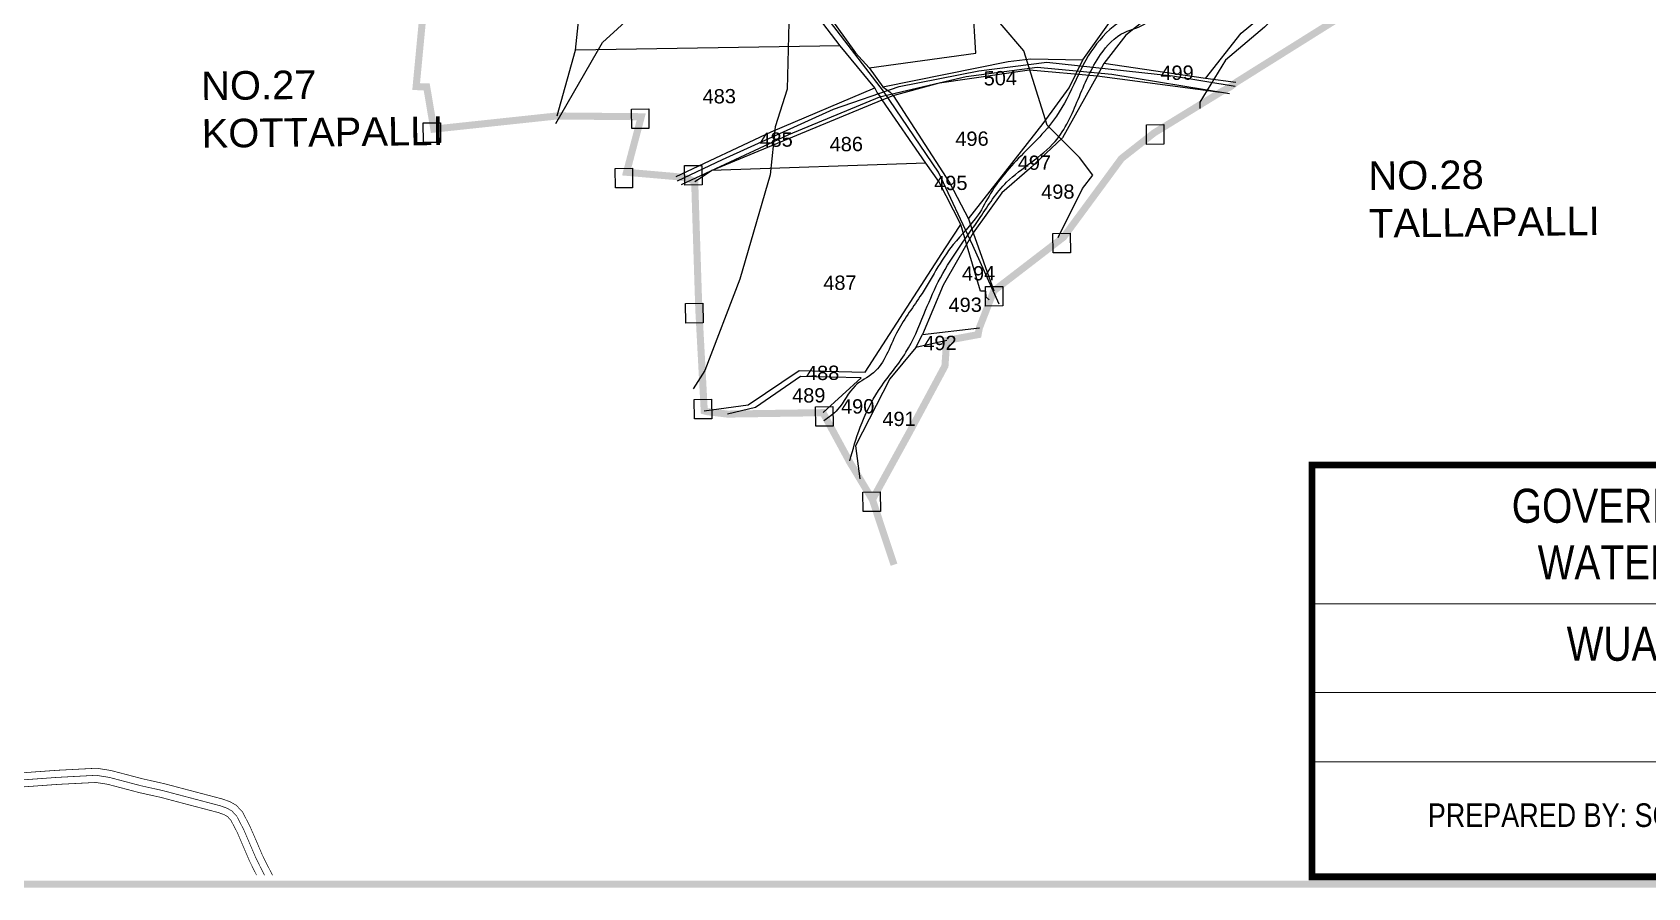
# Model space of a CAD drawing. Header units: inches. Extents: x 204181 to 273365, y 1587708 to 1600456.
# Drawn here: x 215962 to 218245, y 1589951 to 1591160 of the extents above; entities that cross this region are included whole.
import ezdxf
from ezdxf.enums import TextEntityAlignment as Align

# ---------------------------------------------------------------- set-up
doc = ezdxf.new("R2010")
doc.units = ezdxf.units.IN
doc.header["$LTSCALE"] = 15
doc.header["$MEASUREMENT"] = 0
doc.linetypes.add('HIDDEN2', pattern=[0.1875, 0.125, -0.0625])
for name, color, linetype in [('CANAL1', 7, 'Continuous'), ('FRAME 025', 7, 'Continuous'), ('PAPER SIZE', 5, 'Continuous'), ('PLOT', 7, 'Continuous'), ('PLOT NO', 7, 'Continuous'), ('RAOD', 1, 'Continuous'), ('STREAM', 4, 'Continuous'), ('text1', 7, 'Continuous'), ('text2', 7, 'Continuous'), ('TITLEBLOCK', 7, 'Continuous'), ('VILLAGE BOUNDARY STONES', 1, 'Continuous'), ('VILLAGE BOUNDRY', 5, 'Continuous')]:
    doc.layers.add(name, color=color, linetype=linetype)
doc.styles.add('ARIALN', font='ARIALN.TTF')
doc.styles.get("Standard").update_dxf_attribs({"font": 'arial.ttf'})

msp = doc.modelspace()

# ---------------------------------------------------------------- linework, layer by layer
at = {"layer": 'CANAL1', "color": 1, "ltscale": 4, "const_width": 1}
for points in [[(215942, 1590113.2), (215997.5, 1590117.2), (216053.1, 1590120.1), (216072.9, 1590117), (216118.3, 1590105.1), (216148.6, 1590098.3), (216184.6, 1590088.8), (216230.9, 1590076.6), (216241.6, 1590072.8), (216250.3, 1590067.8), (216259.1, 1590058.6), (216269.7, 1590038.2), (216279.2, 1590016.3), (216287, 1589998), (216292.9, 1589985.9), (216297.6, 1589976.8), (216301.7, 1589968.9)], [(215943.6, 1590093.3), (215998.7, 1590097.3), (216052, 1590100), (216068.8, 1590097.4), (216113.5, 1590085.6), (216143.8, 1590078.9), (216179.5, 1590069.4), (216224.9, 1590057.5), (216233.2, 1590054.5), (216237.9, 1590051.9), (216242.7, 1590046.8), (216251.7, 1590029.6), (216260.8, 1590008.4), (216268.8, 1589989.7), (216275.1, 1589976.9), (216279.2, 1589968.9)]]:
    msp.add_lwpolyline(points, dxfattribs=at)
at = {"layer": 'CANAL1', "color": 1, "linetype": 'HIDDEN2', "ltscale": 4, "const_width": 1}
msp.add_lwpolyline([(215942.8, 1590103.2), (215998.1, 1590107.2), (216052.5, 1590110.1), (216070.9, 1590107.2), (216115.9, 1590095.3), (216146.2, 1590088.6), (216182.1, 1590079.1), (216227.9, 1590067), (216237.4, 1590063.6), (216244.1, 1590059.8), (216250.9, 1590052.7), (216260.7, 1590033.9), (216270, 1590012.3), (216277.9, 1589993.8), (216284, 1589981.4), (216288.7, 1589972.3), (216290.4, 1589968.9)], dxfattribs=at)
at = {"layer": 'FRAME 025', "lineweight": -3, "elevation": 6.5}
for points in [[(217769.7, 1590352.9), (219414.4, 1590352.1)], [(217769.7, 1590227.7), (219414.4, 1590226.9)], [(217767.5, 1590129.4), (219414.4, 1590128.6)]]:
    msp.add_lwpolyline(points, dxfattribs=at)
at = {"layer": 'PAPER SIZE', "color": 5, "const_width": 9.68}
msp.add_lwpolyline([(217770.4, 1590548.7), (219408.3, 1590548.7), (219408.3, 1589966.7), (217770.4, 1589966.7)], close=True, dxfattribs=at)
at = {"layer": 'PLOT'}
for points in [[(216703.7, 1591042.1), (216729.8, 1591134.9), (216742.1, 1591252), (216743.1, 1591294.8), (216613.2, 1591284), (216593.1, 1591453.8), (216599.6, 1591481.4), (216635.8, 1591537.3), (216668.7, 1591590.5), (216673.9, 1591620.1), (216642, 1591615.5), (216639.4, 1591626.5), (216634.8, 1591620.1), (216543.7, 1591600.1), (216428.7, 1591590), (216124.2, 1591554.1)], [(217284.9, 1590896.7), (217390.8, 1591031.6), (217427.3, 1591081.7), (217446.5, 1591121.6), (217491.6, 1591183.9), (217533.1, 1591199.8), (217575.3, 1591259.2), (217583.8, 1591322.1), (217616.1, 1591333.8), (217622.8, 1591426.8), (217703.2, 1591421.1), (217779.3, 1591432.2), (217857.9, 1591456.8), (217891.4, 1591456.7), (217999, 1591460.7), (218096, 1591472.9), (218099.9, 1591518.5), (218260.8, 1591529.4)], [(217619.8, 1591095.1), (217670.3, 1591159.1), (217810.6, 1591275.3), (217898.7, 1591364.8), (217934.7, 1591396.2), (217964.6, 1591391.5), (217987.2, 1591396.1), (217984.6, 1591433), (218001.1, 1591435.4), (217999, 1591460.7)], [(217631.2, 1591311.8), (217596.4, 1591272.8), (217566.6, 1591203.2), (217507.4, 1591156.4), (217476.2, 1591116.2)], [(217144.5, 1591109.9), (217295.4, 1591130.7), (217291.2, 1591200.6), (217269.5, 1591202.6), (217260.8, 1591289.1), (217178.2, 1591283.1), (217043.7, 1591245.5)], [(217043.7, 1591245.5), (217125.3, 1591131.4), (217144.5, 1591109.9), (217164.1, 1591083.3), (217174.6, 1591075.8), (217178.5, 1591071.2), (217258.8, 1590946.9), (217284.9, 1590896.7), (217291.7, 1590876.9), (217320.9, 1590795)], [(217314.4, 1590782.1), (217309.9, 1590785.8), (217309.7, 1590794.4), (217301.9, 1590794.4), (217283.1, 1590857.9), (217274.3, 1590888.8), (217243.1, 1590949.3), (217225, 1590975.4), (217163.3, 1591064.9), (217160, 1591070.4), (217155.8, 1591075.4), (217152.7, 1591081.9), (217103.6, 1591141.1), (217044, 1591219.9)], [(217103.6, 1591141.1), (216729.8, 1591134.9)], [(217164.1, 1591083.3), (217341.3, 1591119.3), (217373.3, 1591122.8), (217446.5, 1591121.6)], [(217662.9, 1591089.4), (217619.8, 1591095.1), (217476.2, 1591116.2), (217466.8, 1591099), (217418.1, 1591011.1), (217371.1, 1590967.3), (217332.3, 1590933.3), (217291.7, 1590876.9), (217249.4, 1590802.7), (217220.2, 1590733.2), (217300.5, 1590742.7)], [(216898.2, 1590949.4), (216922.1, 1590965.1), (217163.3, 1591064.9), (217178.5, 1591071.2), (217244.3, 1591088.8), (217371.1, 1591107.4), (217466.8, 1591099), (217641.2, 1591075.7)], [(216871.8, 1590956.4), (217006.4, 1591019.6), (217152.7, 1591081.9)], [(217225, 1590975.4), (216922.1, 1590965.1)], [(216911.7, 1590625.2), (216973.9, 1590633.8), (217046, 1590682.5), (217139.3, 1590680), (217252.7, 1590855.8), (217274.3, 1590888.8)], [(217254.3, 1590724.8), (217210.8, 1590715), (217220.2, 1590733.2)], [(217210.8, 1590715), (217173.7, 1590670.3), (217125.4, 1590575.7), (217131.6, 1590529.1)], [(217079.5, 1590622.7), (217133.5, 1590671.7), (217047.5, 1590674), (216984, 1590629.8), (216944.5, 1590620.7)]]:
    msp.add_lwpolyline(points, dxfattribs=at)
at = {"layer": 'RAOD'}
for points in [[(218275.1, 1591803.9), (218189.9, 1591708.8), (218151.6, 1591655.2), (218106.3, 1591604), (218016, 1591496.1), (217898.3, 1591385.2), (217815.6, 1591291.7), (217806.4, 1591269.8), (217703.3, 1591167.4), (217648, 1591121), (217611.9, 1591061.6), (217612, 1591052.7)], [(217412, 1590870.5), (217446.1, 1590939.7), (217460.7, 1590958.3), (217441.9, 1590983.5), (217396.4, 1591029), (217363.4, 1591134), (217302.2, 1591205.9), (217295.4, 1591283.6), (217289.5, 1591380.2), (217280.6, 1591465.8), (217282.9, 1591539.5), (217270.7, 1591629.7), (217266.2, 1591699), (217267.7, 1591705.9)], [(216701.9, 1591031.5), (216768, 1591146), (216852.6, 1591223.7), (216889.7, 1591265), (216890.5, 1591297.1), (216871.4, 1591340.9), (216923, 1591358.4), (216982.8, 1591364.5)], [(217046.5, 1591234), (217031.7, 1591193), (217028.7, 1591080.1), (217011.9, 1591026.6), (217005, 1590959.1), (216962.1, 1590811.5), (216912.4, 1590682.5), (216895.8, 1590656.2)], [(217328.4, 1590775.9), (217291, 1590859), (217242.6, 1590962.7), (217165, 1591077.1), (217074.4, 1591195.1)], [(216873.7, 1590950.3), (216937.5, 1590980.4), (217094.2, 1591051.9), (217187, 1591083.5), (217299.9, 1591106.1), (217395.6, 1591117.9), (217573.1, 1591098.7), (217662.1, 1591084)], [(217653.9, 1591073.6), (217487.8, 1591100.9), (217382.2, 1591110.7), (217281.9, 1591097.6), (217159.1, 1591068.5), (217030.7, 1591015.6), (216878.9, 1590944.8)]]:
    msp.add_lwpolyline(points, dxfattribs=at)
at = {"layer": 'STREAM'}
for points in [[(218233.7, 1591435.8), (218196.6, 1591422.1), (218170, 1591398.7), (218143.3, 1591380.7), (218074.1, 1591371.3), (218032.9, 1591350.1), (217999.7, 1591356.3), (217967.6, 1591398.2), (217948.1, 1591416.3), (217934.6, 1591435.6), (217912.8, 1591437.4), (217851.2, 1591415.7), (217809.6, 1591405.5), (217752.2, 1591405.7), (217699.8, 1591406), (217655.3, 1591385.9), (217626.2, 1591347.7), (217597.6, 1591311.9), (217579.8, 1591266), (217563.4, 1591219.1), (217526.2, 1591191.2), (217484.8, 1591164.1), (217450.9, 1591120.9), (217424, 1591066.2), (217392, 1591019.6), (217366.2, 1590992.9), (217316.3, 1590932.5), (217298.6, 1590902.2), (217263.6, 1590860.4), (217216.5, 1590786.7), (217183.3, 1590734.9), (217150.8, 1590679), (217125, 1590660.7), (217100.2, 1590627), (217080.9, 1590611.1)], [(217117.3, 1590554.4), (217132.1, 1590602.2), (217157.9, 1590653.9), (217196.7, 1590708.1), (217222.1, 1590761.6), (217242.3, 1590807.4), (217301.6, 1590898.8), (217338.9, 1590948.3), (217407.5, 1591006.1), (217440, 1591065.5), (217471.8, 1591128.9), (217505.5, 1591160.3), (217536.1, 1591173.4), (217553.9, 1591195.3), (217576.2, 1591235.2), (217600, 1591304.2), (217630, 1591344.8), (217668.9, 1591383.7), (217721.1, 1591397.9), (217761.2, 1591389.2), (217809, 1591395), (217860.3, 1591400.5), (217910.1, 1591423.6), (217951.8, 1591395.1), (217991.4, 1591354), (218007.8, 1591345.4), (217999, 1591340.5), (217977.3, 1591347.4), (217954.9, 1591342.4)]]:
    msp.add_spline(points, degree=3, dxfattribs=at)
at = {"layer": 'text2', "color": 5, "const_width": 10}
msp.add_lwpolyline([(205712.3, 1599556.1), (219410.4, 1599556.1), (219410.4, 1589956.2), (205712.3, 1589956.2)], close=True, dxfattribs=at)
at = {"layer": 'VILLAGE BOUNDARY STONES'}
for points in [[(216808.9, 1591051.9), (216833.2, 1591052.2), (216833.6, 1591024.6), (216809.2, 1591024.3)], [(216514.4, 1591032.2), (216538.8, 1591032.5), (216539.1, 1591004.8), (216514.8, 1591004.6)], [(217536.5, 1591029.6), (217560.9, 1591029.8), (217561.2, 1591002.2), (217536.8, 1591001.9)], [(216785.8, 1590968), (216810.1, 1590968.3), (216810.5, 1590940.6), (216786.1, 1590940.4)], [(216884, 1590972), (216908.3, 1590972.3), (216908.6, 1590944.7), (216884.3, 1590944.4)], [(217404.4, 1590876), (217428.8, 1590876.3), (217429.1, 1590848.7), (217404.7, 1590848.4)], [(217309, 1590800.8), (217333.4, 1590801.1), (217333.7, 1590773.5), (217309.3, 1590773.2)], [(216885.4, 1590777), (216909.8, 1590777.3), (216910.1, 1590749.7), (216885.7, 1590749.4)], [(216897.6, 1590641.5), (216921.9, 1590641.8), (216922.2, 1590614.2), (216897.9, 1590613.9)], [(217069.1, 1590631), (217093.5, 1590631.3), (217093.8, 1590603.6), (217069.4, 1590603.4)], [(217136, 1590510.5), (217160.3, 1590510.8), (217160.7, 1590483.2), (217136.3, 1590482.9)]]:
    msp.add_lwpolyline(points, close=True, dxfattribs=at)
at = {"layer": 'VILLAGE BOUNDRY', "color": 5, "linetype": 'HIDDEN2', "ltscale": 20}
msp.add_lwpolyline([(217841.6, 1591201.4, 10, 10, 0), (217662.9, 1591089.4, 10, 10, 0), (217655.7, 1591083.7, 10, 10, 0), (217641.2, 1591075.7, 10, 10, 0), (217547.3, 1591018.1, 10, 10, 0), (217501.2, 1590981.9, 10, 10, 0), (217419.5, 1590870.9, 10, 10, 0), (217320.9, 1590795, 10, 10, 0), (217300.5, 1590742.7, 10, 10, 0), (217298.6, 1590733, 10, 10, 0), (217254.3, 1590724.8, 10, 10, 0), (217251.8, 1590688.6, 10, 10, 0), (217201.2, 1590594.3, 10, 10, 0), (217149.3, 1590499.8, 10, 10, 0), (217179.8, 1590407.7, 10, 10, 0), (217149.3, 1590499.8, 10, 10, 0), (217131.6, 1590529.1, 10, 10, 0), (217117.1, 1590553.2, 10, 10, 0), (217079.5, 1590622.7, 10, 10, 0), (216944.5, 1590620.7, 10, 10, 0), (216916.6, 1590624, 10, 10, 0), (216911.7, 1590625.2, 10, 10, 0), (216904, 1590769.1, 10, 10, 0), (216898.2, 1590949.4, 10, 10, 0), (216887.2, 1590954.2, 10, 10, 0), (216871.8, 1590956.4, 10, 10, 0), (216801.9, 1590962.5, 10, 10, 0), (216822.7, 1591041, 10, 10, 0), (216703.7, 1591042.1, 10, 10, 0), (216529.6, 1591023.5, 10, 10, 0), (216519.5, 1591083.2, 10, 10, 0), (216504.6, 1591083.6, 10, 10, 0), (216521.4, 1591261, 10, 10, 0)], format="xyseb", dxfattribs=at)

# ---------------------------------------------------------------- texts
at = {"layer": 'PLOT NO'}
for s, p in [('504', (217330, 1591095.5)), ('499', (217579.8, 1591103.2)), ('483', (216932.9, 1591069.9)), ('485', (217013.2, 1591008.6)), ('486', (217112.4, 1591002.3)), ('496', (217290, 1591009.9)), ('497', (217378.2, 1590976)), ('495', (217260.1, 1590947.4)), ('498', (217411.3, 1590935.1)), ('494', (217299.3, 1590819.7)), ('487', (217103.4, 1590806.4)), ('493', (217280.4, 1590775.1)), ('492', (217244.8, 1590721.2)), ('488', (217079, 1590678.9)), ('489', (217059.4, 1590647.1)), ('490', (217128.5, 1590631.6)), ('491', (217186.9, 1590613.9))]:
    msp.add_text(s, height=20.19, rotation=0.6654, dxfattribs=at).set_placement(p, align=Align.MIDDLE_CENTER)
at = {"layer": 'text1', "color": 1, "char_height": 40.38, "attachment_point": 1, "rotation": 0.6654}
for s, insert, width in [('NO.27 KOTTAPALLI', (216200.5, 1591104.8), 341.714), ('NO.28 TALLAPALLI', (217849.9, 1590977.7), 326.124)]:
    msp.add_mtext(s, dxfattribs=dict(at, insert=insert, width=width))
at = {"layer": 'TITLEBLOCK', "extrusion": (0.000201441, 0.004807, 0.999988), "attachment_point": 1, "text_direction": (1, -1e-06, -0.000201), "style": 'ARIALN'}
for s, insert, char_height, width in [('\\pxqc;GOVERNMENT OF ANDHRA PRADESH  WATER RESOURCES DEPARTMENT      ', (218036.7, 1590515.1, -6.4), 48, 1061.208), ('\\pxqc;WUA- 16 -MAP-GOLLALAGUDURU', (217983.7, 1590320, -7.1), 48, 1179.12), ('\\pxql;PREPARED BY: SOUTHERN SURVEY CONSULTANTS,SRIKALAHASTI.', (217934.1, 1590070.4, -5.1), 33.264, 1444.634)]:
    msp.add_mtext(s, dxfattribs=dict(at, insert=insert, char_height=char_height, width=width))

doc.saveas('drawing.dxf')
